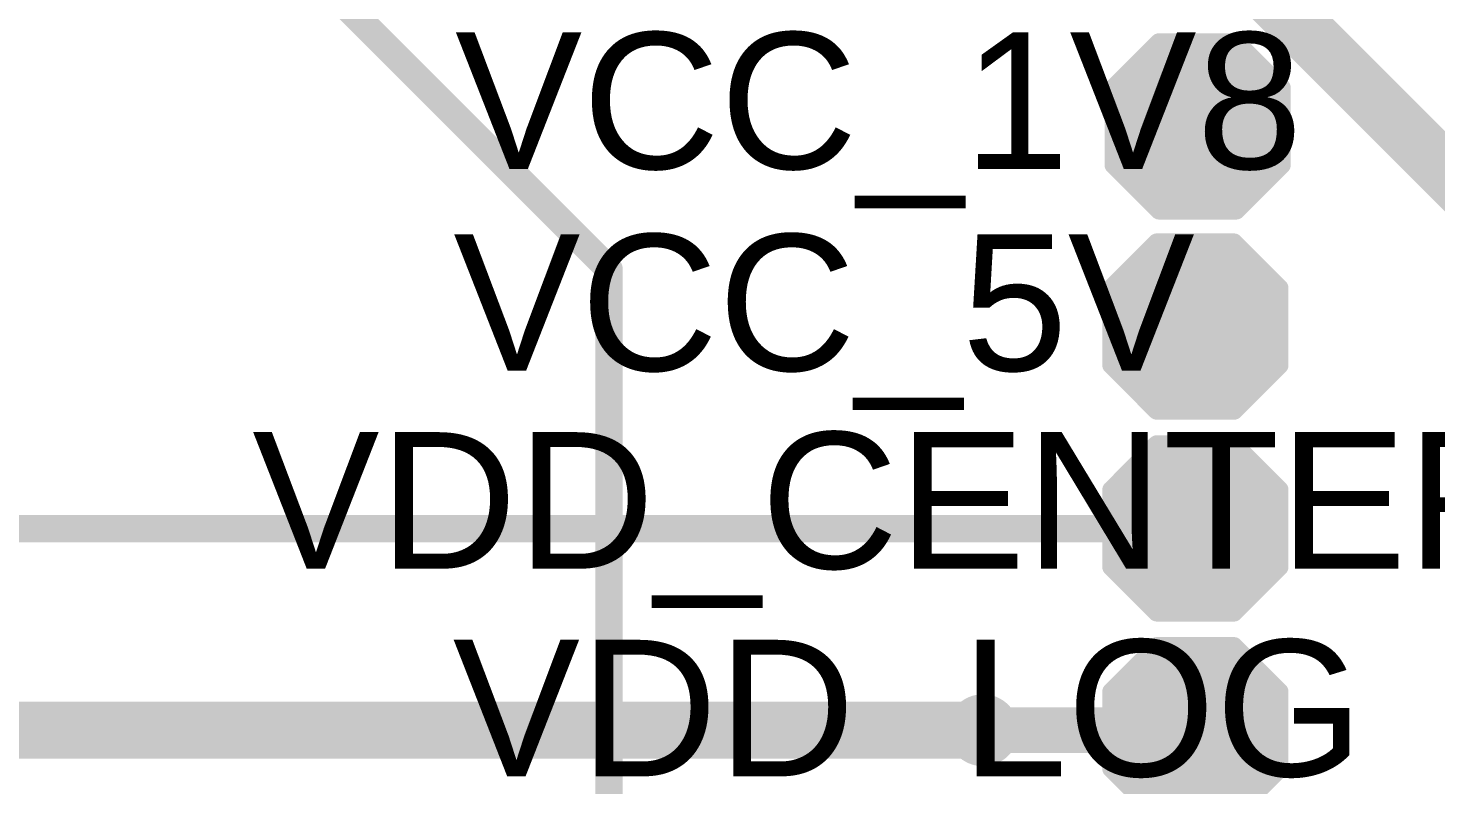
# Model space of a CAD drawing. Header units: millimetres. Extents: x -0.39 to 4.37, y -0.38 to 3.54.
# Drawn here: x 3.038 to 3.658, y 1.354 to 1.687 of the extents above; entities that cross this region are included whole.
import ezdxf

# ---------------------------------------------------------------- set-up
doc = ezdxf.new("R2010")
doc.units = ezdxf.units.MM
doc.header["$MEASUREMENT"] = 0
for name, color, linetype in [('BottomLayer', 5, 'Continuous'), ('BottomSolder', 6, 'Continuous'), ('TopLayer', 1, 'Continuous'), ('TopOverlay', 2, 'Continuous'), ('TopPaste', 8, 'Continuous'), ('TopSolder', 216, 'Continuous'), ('ViaHoleLayer', 16, 'Continuous')]:
    doc.layers.add(name, color=color, linetype=linetype)
doc.styles.add('Arial', font='', dxfattribs={"height": 0.2})
doc.styles.get('Arial').set_extended_font_data('Arial')

# ---------------------------------------------------------------- blocks, each defined once
blk = doc.blocks.new('TEST_POINT_216')
at = {"layer": 'TopLayer'}
blk.add_hatch(color=1, dxfattribs=at).paths.add_polyline_path([(0.015, 0.03), (-0.015, 0.03), (-0.03, 0.015), (-0.03, -0.015), (-0.015, -0.03), (0.015, -0.03), (0.03, -0.015), (0.03, 0.015)])
at = {"layer": 'TopPaste'}
blk.add_hatch(color=8, dxfattribs=at).paths.add_polyline_path([(0.015, 0.03), (-0.015, 0.03), (-0.03, 0.015), (-0.03, -0.015), (-0.015, -0.03), (0.015, -0.03), (0.03, -0.015), (0.03, 0.015)])
at = {"layer": 'TopSolder'}
blk.add_hatch(color=216, dxfattribs=at).paths.add_polyline_path([(0.017, 0.034), (-0.017, 0.034), (-0.034, 0.017), (-0.034, -0.017), (-0.017, -0.034), (0.017, -0.034), (0.034, -0.017), (0.034, 0.017)])
at = {"layer": 'TopOverlay', "const_width": 0.00787}
for points in [[(-0.017, 0.037), (-0.037, 0.017)], [(-0.017, 0.037), (0.017, 0.037)], [(-0.017, 0.037), (0.017, 0.037)], [(0.017, 0.037), (0.037, 0.017)], [(-0.037, 0.017), (-0.037, -0.017)], [(0.037, 0.017), (0.037, -0.017)], [(-0.037, -0.017), (-0.017, -0.037)], [(0.037, -0.017), (0.017, -0.037)], [(-0.017, -0.037), (0.017, -0.037)], [(-0.017, -0.037), (0.017, -0.037)]]:
    blk.add_lwpolyline(points, dxfattribs=at)
at = {"layer": 'TopOverlay', "const_width": 0.00394}
for points in [[(-0.01897, 0.037, 1), (-0.01503, 0.037, 1)], [(-0.01897, 0.037, 1), (-0.01503, 0.037, 1)], [(-0.01897, 0.037, 1), (-0.01503, 0.037, 1)], [(0.01503, 0.037, 1), (0.01897, 0.037, 1)], [(0.01503, 0.037, 1), (0.01897, 0.037, 1)], [(0.01503, 0.037, 1), (0.01897, 0.037, 1)], [(-0.03897, 0.017, 1), (-0.03503, 0.017, 1)], [(-0.03897, 0.017, 1), (-0.03503, 0.017, 1)], [(0.03503, 0.017, 1), (0.03897, 0.017, 1)], [(0.03503, 0.017, 1), (0.03897, 0.017, 1)], [(-0.03897, -0.017, 1), (-0.03503, -0.017, 1)], [(-0.03897, -0.017, 1), (-0.03503, -0.017, 1)], [(0.03503, -0.017, 1), (0.03897, -0.017, 1)], [(0.03503, -0.017, 1), (0.03897, -0.017, 1)], [(-0.01897, -0.037, 1), (-0.01503, -0.037, 1)], [(-0.01897, -0.037, 1), (-0.01503, -0.037, 1)], [(-0.01897, -0.037, 1), (-0.01503, -0.037, 1)], [(0.01503, -0.037, 1), (0.01897, -0.037, 1)], [(0.01503, -0.037, 1), (0.01897, -0.037, 1)], [(0.01503, -0.037, 1), (0.01897, -0.037, 1)]]:
    blk.add_lwpolyline(points, format="xyb", close=True, dxfattribs=at)
blk = doc.blocks.new('TEST_POINT_408')
at = {"layer": 'TopLayer'}
blk.add_hatch(color=1, dxfattribs=at).paths.add_polyline_path([(0.015, 0.03), (-0.015, 0.03), (-0.03, 0.015), (-0.03, -0.015), (-0.015, -0.03), (0.015, -0.03), (0.03, -0.015), (0.03, 0.015)])
at = {"layer": 'TopPaste'}
blk.add_hatch(color=8, dxfattribs=at).paths.add_polyline_path([(0.015, 0.03), (-0.015, 0.03), (-0.03, 0.015), (-0.03, -0.015), (-0.015, -0.03), (0.015, -0.03), (0.03, -0.015), (0.03, 0.015)])
at = {"layer": 'TopSolder'}
blk.add_hatch(color=216, dxfattribs=at).paths.add_polyline_path([(0.017, 0.034), (-0.017, 0.034), (-0.034, 0.017), (-0.034, -0.017), (-0.017, -0.034), (0.017, -0.034), (0.034, -0.017), (0.034, 0.017)])
at = {"layer": 'TopOverlay', "const_width": 0.00787}
for points in [[(-0.037, 0.017), (-0.017, 0.037)], [(-0.017, 0.037), (0.017, 0.037)], [(-0.017, 0.037), (0.017, 0.037)], [(0.017, 0.037), (0.037, 0.017)], [(-0.037, -0.017), (-0.037, 0.017)], [(0.037, -0.017), (0.037, 0.017)], [(-0.037, -0.017), (-0.017, -0.037)], [(0.017, -0.037), (0.037, -0.017)], [(-0.017, -0.037), (0.017, -0.037)], [(-0.017, -0.037), (0.017, -0.037)]]:
    blk.add_lwpolyline(points, dxfattribs=at)
at = {"layer": 'TopOverlay', "const_width": 0.00394}
for points in [[(-0.01897, 0.037, 1), (-0.01503, 0.037, 1)], [(-0.01897, 0.037, 1), (-0.01503, 0.037, 1)], [(-0.01897, 0.037, 1), (-0.01503, 0.037, 1)], [(0.01503, 0.037, 1), (0.01897, 0.037, 1)], [(0.01503, 0.037, 1), (0.01897, 0.037, 1)], [(0.01503, 0.037, 1), (0.01897, 0.037, 1)], [(-0.03897, 0.017, 1), (-0.03503, 0.017, 1)], [(-0.03897, 0.017, 1), (-0.03503, 0.017, 1)], [(0.03503, 0.017, 1), (0.03897, 0.017, 1)], [(0.03503, 0.017, 1), (0.03897, 0.017, 1)], [(-0.03897, -0.017, 1), (-0.03503, -0.017, 1)], [(-0.03897, -0.017, 1), (-0.03503, -0.017, 1)], [(0.03503, -0.017, 1), (0.03897, -0.017, 1)], [(0.03503, -0.017, 1), (0.03897, -0.017, 1)], [(-0.01897, -0.037, 1), (-0.01503, -0.037, 1)], [(-0.01897, -0.037, 1), (-0.01503, -0.037, 1)], [(-0.01897, -0.037, 1), (-0.01503, -0.037, 1)], [(0.01503, -0.037, 1), (0.01897, -0.037, 1)], [(0.01503, -0.037, 1), (0.01897, -0.037, 1)], [(0.01503, -0.037, 1), (0.01897, -0.037, 1)]]:
    blk.add_lwpolyline(points, format="xyb", close=True, dxfattribs=at)
blk = doc.blocks.new('TEST_POINT_409')
at = {"layer": 'TopLayer'}
blk.add_hatch(color=1, dxfattribs=at).paths.add_polyline_path([(0.015, 0.03), (-0.015, 0.03), (-0.03, 0.015), (-0.03, -0.015), (-0.015, -0.03), (0.015, -0.03), (0.03, -0.015), (0.03, 0.015)])
at = {"layer": 'TopPaste'}
blk.add_hatch(color=8, dxfattribs=at).paths.add_polyline_path([(0.015, 0.03), (-0.015, 0.03), (-0.03, 0.015), (-0.03, -0.015), (-0.015, -0.03), (0.015, -0.03), (0.03, -0.015), (0.03, 0.015)])
at = {"layer": 'TopSolder'}
blk.add_hatch(color=216, dxfattribs=at).paths.add_polyline_path([(0.017, 0.034), (-0.017, 0.034), (-0.034, 0.017), (-0.034, -0.017), (-0.017, -0.034), (0.017, -0.034), (0.034, -0.017), (0.034, 0.017)])
at = {"layer": 'TopOverlay', "const_width": 0.00787}
for points in [[(-0.037, 0.017), (-0.017, 0.037)], [(-0.017, 0.037), (0.017, 0.037)], [(-0.017, 0.037), (0.017, 0.037)], [(0.017, 0.037), (0.037, 0.017)], [(-0.037, -0.017), (-0.037, 0.017)], [(0.037, -0.017), (0.037, 0.017)], [(-0.037, -0.017), (-0.017, -0.037)], [(0.017, -0.037), (0.037, -0.017)], [(-0.017, -0.037), (0.017, -0.037)], [(-0.017, -0.037), (0.017, -0.037)]]:
    blk.add_lwpolyline(points, dxfattribs=at)
at = {"layer": 'TopOverlay', "const_width": 0.00394}
for points in [[(-0.01897, 0.037, 1), (-0.01503, 0.037, 1)], [(-0.01897, 0.037, 1), (-0.01503, 0.037, 1)], [(-0.01897, 0.037, 1), (-0.01503, 0.037, 1)], [(0.01503, 0.037, 1), (0.01897, 0.037, 1)], [(0.01503, 0.037, 1), (0.01897, 0.037, 1)], [(0.01503, 0.037, 1), (0.01897, 0.037, 1)], [(-0.03897, 0.017, 1), (-0.03503, 0.017, 1)], [(-0.03897, 0.017, 1), (-0.03503, 0.017, 1)], [(0.03503, 0.017, 1), (0.03897, 0.017, 1)], [(0.03503, 0.017, 1), (0.03897, 0.017, 1)], [(-0.03897, -0.017, 1), (-0.03503, -0.017, 1)], [(-0.03897, -0.017, 1), (-0.03503, -0.017, 1)], [(0.03503, -0.017, 1), (0.03897, -0.017, 1)], [(0.03503, -0.017, 1), (0.03897, -0.017, 1)], [(-0.01897, -0.037, 1), (-0.01503, -0.037, 1)], [(-0.01897, -0.037, 1), (-0.01503, -0.037, 1)], [(-0.01897, -0.037, 1), (-0.01503, -0.037, 1)], [(0.01503, -0.037, 1), (0.01897, -0.037, 1)], [(0.01503, -0.037, 1), (0.01897, -0.037, 1)], [(0.01503, -0.037, 1), (0.01897, -0.037, 1)]]:
    blk.add_lwpolyline(points, format="xyb", close=True, dxfattribs=at)
blk = doc.blocks.new('TEST_POINT_419')
at = {"layer": 'TopLayer'}
blk.add_hatch(color=1, dxfattribs=at).paths.add_polyline_path([(0.015, 0.03), (-0.015, 0.03), (-0.03, 0.015), (-0.03, -0.015), (-0.015, -0.03), (0.015, -0.03), (0.03, -0.015), (0.03, 0.015)])
at = {"layer": 'TopPaste'}
blk.add_hatch(color=8, dxfattribs=at).paths.add_polyline_path([(0.015, 0.03), (-0.015, 0.03), (-0.03, 0.015), (-0.03, -0.015), (-0.015, -0.03), (0.015, -0.03), (0.03, -0.015), (0.03, 0.015)])
at = {"layer": 'TopSolder'}
blk.add_hatch(color=216, dxfattribs=at).paths.add_polyline_path([(0.017, 0.034), (-0.017, 0.034), (-0.034, 0.017), (-0.034, -0.017), (-0.017, -0.034), (0.017, -0.034), (0.034, -0.017), (0.034, 0.017)])
at = {"layer": 'TopOverlay', "const_width": 0.00787}
for points in [[(-0.037, 0.017), (-0.017, 0.037)], [(-0.017, 0.037), (0.017, 0.037)], [(-0.017, 0.037), (0.017, 0.037)], [(0.017, 0.037), (0.037, 0.017)], [(-0.037, -0.017), (-0.037, 0.017)], [(0.037, -0.017), (0.037, 0.017)], [(-0.037, -0.017), (-0.017, -0.037)], [(0.017, -0.037), (0.037, -0.017)], [(-0.017, -0.037), (0.017, -0.037)], [(-0.017, -0.037), (0.017, -0.037)]]:
    blk.add_lwpolyline(points, dxfattribs=at)
at = {"layer": 'TopOverlay', "const_width": 0.00394}
for points in [[(-0.01897, 0.037, 1), (-0.01503, 0.037, 1)], [(-0.01897, 0.037, 1), (-0.01503, 0.037, 1)], [(-0.01897, 0.037, 1), (-0.01503, 0.037, 1)], [(0.01503, 0.037, 1), (0.01897, 0.037, 1)], [(0.01503, 0.037, 1), (0.01897, 0.037, 1)], [(0.01503, 0.037, 1), (0.01897, 0.037, 1)], [(-0.03897, 0.017, 1), (-0.03503, 0.017, 1)], [(-0.03897, 0.017, 1), (-0.03503, 0.017, 1)], [(0.03503, 0.017, 1), (0.03897, 0.017, 1)], [(0.03503, 0.017, 1), (0.03897, 0.017, 1)], [(-0.03897, -0.017, 1), (-0.03503, -0.017, 1)], [(-0.03897, -0.017, 1), (-0.03503, -0.017, 1)], [(0.03503, -0.017, 1), (0.03897, -0.017, 1)], [(0.03503, -0.017, 1), (0.03897, -0.017, 1)], [(-0.01897, -0.037, 1), (-0.01503, -0.037, 1)], [(-0.01897, -0.037, 1), (-0.01503, -0.037, 1)], [(-0.01897, -0.037, 1), (-0.01503, -0.037, 1)], [(0.01503, -0.037, 1), (0.01897, -0.037, 1)], [(0.01503, -0.037, 1), (0.01897, -0.037, 1)], [(0.01503, -0.037, 1), (0.01897, -0.037, 1)]]:
    blk.add_lwpolyline(points, format="xyb", close=True, dxfattribs=at)

msp = doc.modelspace()

# ---------------------------------------------------------------- hatches: boundary and pattern name
at = {"layer": 'BottomLayer'}
h = msp.add_hatch(color=5, dxfattribs=at)
edge = h.paths.add_edge_path()
edge.add_arc((3.55282, 1.64282), 0.01181, 0, 360)
h = msp.add_hatch(color=5, dxfattribs=at)
edge = h.paths.add_edge_path()
edge.add_arc((3.55, 1.54), 0.01181, 0, 360)
h = msp.add_hatch(color=5, dxfattribs=at)
edge = h.paths.add_edge_path()
edge.add_arc((3.55173, 1.467), 0.01181, 0, 360)
h = msp.add_hatch(color=5, dxfattribs=at)
edge = h.paths.add_edge_path()
edge.add_arc((3.55182, 1.46709), 0.00591, 0, 360)
h = msp.add_hatch(color=5, dxfattribs=at)
edge = h.paths.add_edge_path()
edge.add_arc((3.45837, 1.37837), 0.01181, 0, 360)
at = {"layer": 'BottomSolder'}
h = msp.add_hatch(color=6, dxfattribs=at)
edge = h.paths.add_edge_path()
edge.add_arc((3.55282, 1.64282), 0.01581, 0, 360)
h = msp.add_hatch(color=6, dxfattribs=at)
edge = h.paths.add_edge_path()
edge.add_arc((3.55, 1.54), 0.01581, 0, 360)
h = msp.add_hatch(color=6, dxfattribs=at)
edge = h.paths.add_edge_path()
edge.add_arc((3.55173, 1.467), 0.01581, 0, 360)
h = msp.add_hatch(color=6, dxfattribs=at)
edge = h.paths.add_edge_path()
edge.add_arc((3.55182, 1.46709), 0.00991, 0, 360)
h = msp.add_hatch(color=6, dxfattribs=at)
edge = h.paths.add_edge_path()
edge.add_arc((3.45837, 1.37837), 0.01581, 0, 360)
at = {"layer": 'TopLayer'}
h = msp.add_hatch(color=1, dxfattribs=at)
edge = h.paths.add_edge_path()
edge.add_arc((3.55282, 1.64282), 0.01181, 0, 360)
h = msp.add_hatch(color=1, dxfattribs=at)
edge = h.paths.add_edge_path()
edge.add_arc((3.55, 1.54), 0.01181, 0, 360)
h = msp.add_hatch(color=1, dxfattribs=at)
edge = h.paths.add_edge_path()
edge.add_arc((3.55173, 1.467), 0.01181, 0, 360)
h = msp.add_hatch(color=1, dxfattribs=at)
edge = h.paths.add_edge_path()
edge.add_arc((3.55182, 1.46709), 0.00591, 0, 360)
h = msp.add_hatch(color=1, dxfattribs=at)
edge = h.paths.add_edge_path()
edge.add_arc((3.45837, 1.37837), 0.01181, 0, 360)
at = {"layer": 'TopSolder'}
h = msp.add_hatch(color=216, dxfattribs=at)
edge = h.paths.add_edge_path()
edge.add_arc((3.55282, 1.64282), 0.01581, 0, 360)
h = msp.add_hatch(color=216, dxfattribs=at)
edge = h.paths.add_edge_path()
edge.add_arc((3.55, 1.54), 0.01581, 0, 360)
h = msp.add_hatch(color=216, dxfattribs=at)
edge = h.paths.add_edge_path()
edge.add_arc((3.55173, 1.467), 0.01581, 0, 360)
h = msp.add_hatch(color=216, dxfattribs=at)
edge = h.paths.add_edge_path()
edge.add_arc((3.55182, 1.46709), 0.00991, 0, 360)
h = msp.add_hatch(color=216, dxfattribs=at)
edge = h.paths.add_edge_path()
edge.add_arc((3.45837, 1.37837), 0.01581, 0, 360)
at = {"layer": 'ViaHoleLayer'}
h = msp.add_hatch(color=16, dxfattribs=at)
edge = h.paths.add_edge_path()
edge.add_arc((3.55282, 1.64282), 0.00591, 0, 360)
h = msp.add_hatch(color=16, dxfattribs=at)
edge = h.paths.add_edge_path()
edge.add_arc((3.55, 1.54), 0.00591, 0, 360)
h = msp.add_hatch(color=16, dxfattribs=at)
edge = h.paths.add_edge_path()
edge.add_arc((3.55173, 1.467), 0.00591, 0, 360)
h = msp.add_hatch(color=16, dxfattribs=at)
edge = h.paths.add_edge_path()
edge.add_arc((3.55182, 1.46709), 0.00394, 0, 360)
h = msp.add_hatch(color=16, dxfattribs=at)
edge = h.paths.add_edge_path()
edge.add_arc((3.45837, 1.37837), 0.00591, 0, 360)

# ---------------------------------------------------------------- linework, layer by layer
at = {"layer": 'BottomLayer'}
for points, const_width in [([(2.39036, 1.467), (3.55173, 1.467)], 0.012), ([(2.743, 1.37837), (3.45837, 1.37837)], 0.025)]:
    msp.add_lwpolyline(points, dxfattribs=dict(at, const_width=const_width))
for points, const_width in [([(3.54873, 1.467, 1), (3.55473, 1.467, 1)], 0.006), ([(3.45212, 1.37837, 1), (3.46462, 1.37837, 1)], 0.0125)]:
    msp.add_lwpolyline(points, format="xyb", close=True, dxfattribs=dict(at, const_width=const_width))
at = {"layer": 'TopLayer'}
for points, const_width in [([(3.093, 1.782), (3.294, 1.581)], 0.012), ([(3.55382, 1.73182), (3.95895, 1.32669)], 0.025), ([(3.55182, 1.64282), (3.55382, 1.64282)], 0.02), ([(3.294, 1.333), (3.294, 1.581)], 0.012), ([(3.55182, 1.54182), (3.55182, 1.55582)], 0.025), ([(3.55, 1.54), (3.55182, 1.54182)], 0.025), ([(3.45837, 1.37837), (3.55182, 1.37837)], 0.02)]:
    msp.add_lwpolyline(points, dxfattribs=dict(at, const_width=const_width))
for points, const_width in [([(3.54682, 1.64282, 1), (3.55682, 1.64282, 1)], 0.01), ([(3.54882, 1.64282, 1), (3.55882, 1.64282, 1)], 0.01), ([(3.291, 1.581, 1), (3.297, 1.581, 1)], 0.006), ([(3.291, 1.581, 1), (3.297, 1.581, 1)], 0.006), ([(3.54557, 1.55582, 1), (3.55807, 1.55582, 1)], 0.0125), ([(3.54557, 1.54182, 1), (3.55807, 1.54182, 1)], 0.0125), ([(3.54557, 1.54182, 1), (3.55807, 1.54182, 1)], 0.0125), ([(3.54375, 1.54, 1), (3.55625, 1.54, 1)], 0.0125), ([(3.45337, 1.37837, 1), (3.46337, 1.37837, 1)], 0.01), ([(3.54682, 1.37837, 1), (3.55682, 1.37837, 1)], 0.01)]:
    msp.add_lwpolyline(points, format="xyb", close=True, dxfattribs=dict(at, const_width=const_width))

# ---------------------------------------------------------------- block references
for name, p in [('TEST_POINT_409', (3.55282, 1.64382)), ('TEST_POINT_408', (3.55182, 1.55582)), ('TEST_POINT_419', (3.55182, 1.46709))]:
    msp.add_blockref(name, p)
at = {"rotation": 90}
msp.add_blockref('TEST_POINT_216', (3.55182, 1.37837), dxfattribs=at)

# ---------------------------------------------------------------- texts
at = {"layer": 'TopOverlay', "style": 'Arial'}
for s, p in [('VCC_1V8', (3.22626, 1.62512)), ('VCC_5V', (3.22549, 1.53641)), ('VDD_CENTER', (3.13709, 1.44941)), ('VDD_LOG', (3.22526, 1.35812))]:
    msp.add_text(s, height=0.06, rotation=360, dxfattribs=at).set_placement(p)

doc.saveas('drawing.dxf')
